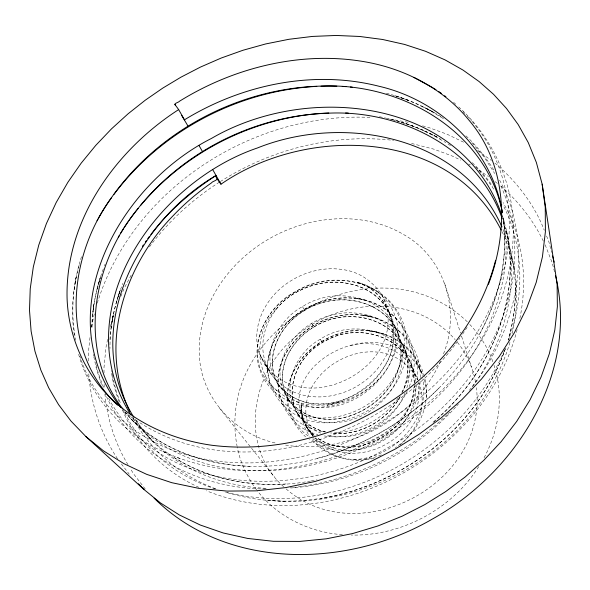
<?xml version="1.0" encoding="UTF-8"?>
<svg xmlns="http://www.w3.org/2000/svg" width="590" height="590" viewBox="0 0 590 590"><rect width="100%" height="100%" fill="white"/><g stroke="black" fill="none" stroke-linecap="round" stroke-linejoin="round"><path stroke-width="0.44" stroke-dasharray="2.95 2.21" d="M88.537 360.969L88.552 350.888L89.99 337.532M92.033 327.258C92.224 310.465 95.13 293.791 100.226 277.794L103.294 268.922M420.124 381.236C418.531 432.441 352.429 470.304 309.359 439.646M420.242 377.622C421.998 324.109 356.603 299.248 315.362 324.537C303.599 331.019 293.4 340.504 286.593 352.119C266.887 381.546 282.426 426.563 317.899 434.476M398.324 445.575C418.893 430.906 431.991 403.479 424.033 378.522M91.775 327.435L92.261 316.933L93.906 303.806L92.593 315.827M426.297 397.085C427.145 383.175 423.723 368.802 415.471 357.452M414.327 384.569C413.907 429.992 355.918 464.507 317.361 438.016C355.445 464.065 412.307 430.98 414.239 386.369M417.469 379.591C419.593 359.015 409.814 337.768 392.601 326.218C365.372 307.368 326.248 312.508 301.896 333.881C283.266 349.324 272.278 376.45 281.445 399.887C288.237 418.074 306.571 430.051 325.496 431.998M109.924 339.626C110.898 322.796 114.6 306.217 120.205 290.346C113.612 308.99 109.858 328.711 109.961 348.513M81.494 256.724C73.234 282.227 70.512 309.691 74.982 336.197M409.15 386.656C426.806 346.551 395.735 300.111 352.938 298.156C336.757 296.696 320.245 300.45 306.07 308.327C292.33 315.96 280.626 327.575 273.856 341.839C251.318 385.801 292.057 431.615 338.822 421.43L339.375 421.326C357.297 418.163 373.927 408.9 386.31 395.602L386.634 395.271C408.936 372.29 414.748 333.188 394.526 307.073C383.352 291.703 365.085 282.728 346.433 280.715C329.876 278.915 312.892 282.477 298.186 290.221C283.908 297.758 271.592 309.367 264.18 323.799C256.775 338.247 254.408 355.711 260.374 371.088C269.896 397.859 300.922 411.164 327.811 406.34L328.431 406.259C363.853 400.831 399.253 369.62 397.925 331.61C397.704 308.408 379.967 287.632 357.606 282.404C392.527 293.798 403.921 340.098 383.013 368.78C362.57 403.191 306.217 419.033 278.546 384.827C258.568 358.211 276.268 320.237 303.164 306.232C334.633 285.892 385.44 295.457 398.206 333.557C415.729 374.643 377.556 421.467 335.238 422.462C303.592 426.105 273.118 394.917 281.371 363.16C289.602 328.188 329.279 306.608 363.521 314.345C397.8 319.647 417.845 360.055 402.948 390.809M93.286 309.293L95.44 296.254L100.226 277.794L96.893 289.764M111.252 327.48L113.044 315.643L112.196 321.085M74.111 289.86L75.992 277.625C72.29 296.888 71.235 316.852 74.591 336.248M519.856 318.416C527.925 279.431 523.146 237.224 503.064 202.51M416.894 384.304C410.19 429.741 354.074 461.668 312.766 438.872M75.07 283.185L79.51 263.295M107.601 339.375L105.994 347.252L104.002 367.349L104.039 372.747M91.516 326.845L94.363 313.482M269.881 352.702C258.472 388.5 292.493 421.975 327.929 417.698C368.138 415.839 405.677 380.152 404.187 338.918C402.764 285.855 336.949 265.463 296.276 291.261C259.829 308.74 240.174 364.325 277.573 391.17M509.952 342.362C479.84 444.226 369.583 512.172 265.102 499.951M512.157 333.468C520.8 298.437 516.501 260.684 502.282 227.666M517.135 329.604C484.589 457.442 330.135 541.06 206.448 490.769M268.642 357.422C278.465 304.964 351.264 278.627 391.472 314.227C413.878 333.136 416.747 368.072 401.746 392.38M406.834 387.859C411.068 374.193 409.858 359.037 403.523 346.205C409.88 360.91 408.833 378.153 402.174 392.571L402.69 391.391M98.589 283.303L100.521 276.88M110.101 327.133L114.386 313.327M97.284 303.171C132.551 188.535 253.774 110.824 372.113 117.528M116.473 302.043L120.205 290.346M443.496 353.794C460.716 311.491 444.985 258.11 404.659 235.144C363.27 210.195 309.204 215.306 268.538 239.171C227.983 262.439 196.846 306.889 199.346 354.915C200.784 397.911 235.41 434.786 276.835 443.311M118.376 295.767L120.242 290.31M505.416 348.557C467.214 458.349 336.72 526.826 225.056 492.016M505.35 348.712C477.583 427.757 402.247 485.563 320.296 498.484M508.403 340.275C524.517 296.844 524.34 246.458 502.938 204.826M104.504 265.758L105.101 264.173M120.508 289.535L122.868 283.355M405.101 392.874C393.353 423.31 357.636 443.444 325.687 434.697M120.839 296.364L124.357 287.964L131.201 275.065M440.472 361.272C414.608 419.601 346.714 455.871 283.856 444.779M504.214 351.013C459.595 454.595 336.3 520.188 225.859 492.09M407.314 390.632C403.118 400.212 396.495 408.546 388.95 415.707L388.714 415.906M484.088 457.693C499.221 429.786 504.148 395.639 494.007 365.225M124.291 411.754C184.279 479.368 290.781 478.615 366.582 439.919C448.459 400.492 515.085 312.766 503.292 218.75M479.965 333.365C499.037 298.429 508.823 257.594 503.13 217.88M400.145 396.605C386.981 421.024 358.337 436.858 330.584 432.957M400.072 396.716C386.944 420.899 358.587 436.755 331.019 432.942M467.118 327.362L460.878 336.787M478.733 466.624C451.77 509.222 401.694 536.096 351.293 535.071M276.12 309.153L276.157 309.101C304.75 273.332 372.438 270.766 391.524 317.671L388.95 311.55C417.189 373.441 320.215 438.872 277.226 382.962C318.121 446.07 422.949 376.295 389.252 312.7C372.969 281.083 329.441 274.498 299.971 290.494C270.353 303.806 251.908 342.414 269.932 371.929M472.339 386.605C507.533 339.25 522.298 275.368 502.938 218.551M398.206 397.962C383.515 419.114 358.241 432.89 332.347 432.477M455.716 343.896L459.846 338.21M469.338 390.337C516.383 333.026 536.465 246.745 499.162 179.323M149.454 246.878C168.526 221.162 192.642 199.324 219.546 182.052M454.625 345.29C383.286 439.447 233.669 490.57 131.113 416.857M275.965 309.33C255.101 331.381 253.022 370.557 277.322 390.949M456.704 405.957L458.364 404.076M455.569 407.189C413.339 453.437 353.329 483.549 290.715 487.996M379.075 378.728C354.199 405.662 307.471 415.758 277.625 391.214M447.065 414.645C404.865 455.325 348.933 482.163 290.45 487.753M447.699 414.018L450.244 411.496M438.916 388.102C405.367 421.747 362.828 446.394 316.845 458.452M437.072 418.885C488.992 372.725 522.482 299.654 506.109 229.975C522.873 301.741 487.06 376.685 432.588 422.86L435.811 420.036M399.998 444.941C418.62 430.162 428.318 402.823 417.875 380.535M388.95 415.707C380.056 423.701 369.547 429.83 358.145 433.466L357.813 433.562C346.33 436.925 334.014 438.06 322.243 435.531M395.366 447.626L396.561 446.829M415.581 381.228C412.948 340.29 361.567 320.687 328.121 339.597C289.048 355.379 275.353 415.36 320.776 433.06M313.71 327.052C288.503 340.777 272.344 375.985 289.719 401.753C264.556 361.205 309.123 315.252 350.585 316.609C372.585 316.078 395.315 328.143 404.497 348.609C389.275 315.082 342.938 308.12 313.71 327.052L311.66 323.327M279.631 386.575C262.203 360.401 278.745 325.179 303.99 310.945C334.198 290.863 383.153 297.965 398.206 333.557C385.926 303.975 348.034 292.979 319.374 303.754C286.393 313.12 258.899 354.251 279.446 386.303M320.37 339.198C294.078 353.255 279.173 391.023 299.292 416.149C282.463 391.082 297.36 357.038 321.69 343.122C351.758 322.642 401.171 332.554 413.059 369.281C402.808 330.629 351.824 317.929 320.37 339.198L322.317 342.738M220.321 181.587C271.319 149.056 333.357 133.31 393.648 140.398M381.302 454.905C357.96 464.618 327.87 459.315 311.719 439.093M313.098 435.671C255.654 367.054 389.562 301.232 422.588 374.687L416.039 361.626L421.068 371.479M342.871 401.325L326.971 405.345L338.844 402.491M350.357 345.755C376.332 338.026 409.63 351.257 416.997 379.149M374.06 458.231C352.473 464.153 326.661 457.361 313.917 438.156M311.328 480.902L317.036 479.81M310.51 481.057C245.912 493.166 170.613 474.05 132.367 417.196M353.882 459.551C393.987 458.467 430.553 419.261 422.964 378.625M286.12 483.94C246.723 486.455 205.844 478.291 172.531 456.476M265.544 488.985C200.578 488.815 131.179 455.62 105.094 393.287M266.193 488.291C221.766 486.544 177.066 468.954 147.087 435.405M249.909 466.314C206.22 465.163 161.564 449.941 130.442 418.391C205.121 498.026 337.067 478.527 415.692 415.692C475.068 370.314 517.201 293.938 503.499 217.902M271.806 500.563L285.803 501.367M342.399 534.68C309.625 532.372 277.44 516.833 257.188 490.629M390.012 119.114L410.212 122.646M411.54 143.444L434.019 149.211L452.773 156.239L460.731 160.156M357.842 298.806L357.061 298.643L366.014 300.472M379.525 116.724L385.469 117.941M386.31 118.14C405.293 122.499 423.812 129.306 440.649 139.152M378.625 332.613C321.683 315.458 253.567 387.173 305.613 436.829M325.429 431.887C314.094 429.358 303.614 422.595 297.131 412.897C303.555 422.506 313.865 429.107 325.002 431.858M386.369 93.257C406.599 98.574 426.12 106.849 443.606 118.376M308.12 435.907C292.36 425.058 284.778 404.482 288.79 385.904C297.094 344.597 346.352 320.178 385.123 334.442L376.708 332.148C392.726 335.4 407.248 344.98 416.348 358.587M422.558 125.847L427.846 127.219L447.058 134.225L464.986 142.854M392.188 119.549L412.771 125.965L398.825 121.385M380.513 333.129C400.595 338.594 417.632 354.996 422.3 375.491M374.93 317.685L379.643 319.138M177.354 457.523C287.16 497.842 416.002 441.836 477.856 346.3C504.789 304.248 518.846 252.704 511.206 202.879C505.07 166.269 486.153 131.939 458.732 106.967M215.475 488.963C176.617 476.491 141.939 449.02 124.291 411.813M394.85 95.654L409.099 100.58L395.809 95.949M405.374 123.435L418.177 128.2L437.559 137.293L424.409 130.914M401.525 97.844L414.534 102.903L434.24 112.528L420.862 105.765M357.606 282.404C389.171 291.364 401.864 331.816 384.422 358.639C367.113 389.599 325.628 406.149 292.522 391.553C274.151 382.954 261.348 364.082 257.284 344.553C254.312 323.807 264.305 303.031 279.542 289.329C296.645 273.893 320.687 265.876 343.579 269.711C365.409 272.772 383.065 289.897 388.722 310.967M215.667 488.822C180.909 475.931 150.244 450.93 132.979 417.868M411.827 125.707L425.412 131.186M78.625 354.325C91.067 398.434 124.372 435.634 166.719 453.127M163.054 451.623L180.865 458.961M198.97 487.362C165.156 472.155 136.71 444.425 122.484 409.991M468.689 164.064L470.282 164.846M430.516 133.849L445.893 142.596M427.057 108.855L444.049 118.974M477.539 150.524L491.367 160.465M478.704 170.097L488.535 176.543M448.024 143.938L451.483 146.313M494.914 163.157L496.33 164.234C517.047 182.185 534.311 204.612 544.297 230.262M495.062 181.595L497.967 183.837M128.391 414.741L130.434 416.334M127.728 414.195L123.789 410.898M315.37 437.869C353.476 470.702 418.575 433.274 415.788 384.761M465.93 135.855C477.317 146.32 486.809 158.651 494.936 171.779M467.317 321.816C378.869 236.76 214.303 325.06 237.01 445.848M314.205 435.531L310.193 431.674L306.328 426.732L313.585 435.022M283.65 486.728C238.279 446.505 250.957 372.084 295.634 336.698C339.103 297.699 415.183 293.282 455.133 339.619M286.106 488.911C358.941 552.395 488.063 483.512 476.403 387.733M453.562 102.262L456.151 104.614M315.119 438.149C353.358 476.403 428.495 436.231 417.956 383.153M500.866 186.086C518.551 201.559 533.367 220.328 543.53 241.561M472.273 162.648L479.876 170.222L488.564 180.466L492.716 186.329M149.794 438.119L144.181 431.696L135.258 419.453L144.181 431.696L154.3 442.743M463.15 111.753L464.957 113.634M475.717 166.771L487.244 179.98L494.995 190.917M472.007 142.655L484.066 157.006L494.737 173.571M469.743 324.441C479.972 335.024 487.982 347.842 492.834 361.744M133.384 421.393L125.331 412.204M312.833 435.7C305.303 427.271 301.239 415.994 301.166 404.725C300.31 415.825 303.29 427.197 309.669 436.342M467.376 116.134L471.41 120.692M122.705 409.888L123.753 411.142M471.985 121.341C508.012 162.892 517.445 222.902 502.341 275.006C484.375 339.412 436.991 392.903 379.695 425.914C323.158 458.371 254.047 472.671 190.216 455.819C140.258 443.171 95.211 406.333 79.864 356.176M219.347 407.941L274.416 476.831M410.758 351.411L411.614 352.518M145.265 489.029L133.65 473.969L130.338 468.549M121.4 463.947L129.262 474.176M457.449 342.34C466.948 354.243 473.394 368.617 475.754 383.677M264.94 364.48C306.225 422.307 412.093 363.669 383.205 298.002M256.628 489.966C247.136 477.177 240.152 462.413 237.173 446.733M307.08 427.595L312.457 435.892M127.978 464.677C115.006 443.385 107.225 418.944 104.946 394.135M117.58 458.806C100.521 433.355 90.624 403.39 88.714 372.843M272.204 375.314L260.116 355.246L267.926 368.308M313.511 437.478C276.592 373.927 382.991 315.392 417.55 379.761L414.15 371.678M302.493 306.623L304.647 310.546M108.648 398.361C161.896 497.341 300.531 499.546 387.755 447.758C477.657 399.577 546.001 284.69 500.209 184.36M502.038 231.73L504.516 236.597L510.416 252.55L514.51 269.726M103.434 387.328L98.442 373.64L95.587 362.688M101.48 384.429L96.369 368.772L93.869 356.898M546.569 236.007L548.848 241.753L551.635 252.402M545.153 244.821L552.115 262.55L554.615 272.145M120.213 402.646L116.046 390.624L113.369 380.078M279.417 396.148L279.911 397.579M281.762 402.955L282.263 404.416M119.003 401.429L115.714 391.937L112.624 379.554L111.178 370.55M503.078 221.198L507.887 238.19M444.506 282.994L460.547 333.033M461.668 336.543L471.521 367.268M511.803 256.576C517.858 284.107 516.117 313.054 508.16 340.017C513.492 321.697 516.066 302.552 515.291 283.473M75.291 337.812L75.763 340.238M111.989 372.954L112.476 375.631M112.638 376.523L112.963 378.308M93.486 354.325L93.692 356.05M414.35 382.777L413.627 373.942L410.891 363.831L413.627 373.942L414.32 382.777M104.12 384.444L104.142 387.143M400.912 350.622C403.051 404.932 323.032 445.819 287.441 398.331C328.866 452.759 421.983 391.31 397.122 330.997L400.072 341.448L400.912 350.622M301.166 404.725C300.959 413.56 303.437 422.477 308.378 429.822C303.533 422.418 301.003 413.575 301.166 404.725M369.598 330.938L368.92 330.857L377.497 332.251L369.598 330.938M363.875 315.259L363.145 315.141L371.906 316.756L363.875 315.259"/><path stroke-width="0.89" d="M175.378 105.345C173.386 103.095 178.718 102.63 179.662 101.126C187.915 96.03 196.418 91.325 205.136 87.055C215.343 82.069 225.83 77.666 236.553 73.898C276.083 60.04 319.02 54.59 360.579 61.095C402.277 67.4 442.721 87.571 469.441 120.751C506.869 165.06 508.846 228.323 489.678 280.906M495.593 260.323C464.485 380.823 332.922 460.495 211.736 445.251C171.329 439.543 131.843 421.902 104.165 391.347C81.553 366.147 68.58 333.062 67.112 299.307C64.642 221.235 115.05 150.561 178.652 109.593L174.736 104.231M488.432 284.328L489.368 281.762M97.07 220.771L97.91 219.215M98.331 218.44L101.465 213.079M118.273 237.276L119.143 235.786M101.915 212.311C150.03 132.153 243.655 82.696 336.838 86.192M120.456 233.544L123.686 228.396M111.628 197.525C67.105 257.697 59.524 350.984 117.558 405.16M124.151 227.659L128.045 221.869M150.848 234.54C168.556 210.895 191.411 191.462 216.029 175.481C136.563 221.936 80.306 331.772 133.878 417.351M142.433 246.332L143.385 244.924M129.07 220.446C173.718 156.726 249.179 115.994 326.889 113.258C399.106 109.239 477.45 147.5 502.274 218.824M145.288 242.106L146.291 240.727M147.788 238.648L149.285 236.575M113.9 194.471C161.247 130.995 237.822 90.617 316.793 86.369M138.185 208.41C92.335 262.897 76.884 349.9 122.868 409.003M140.863 205.121C187.148 150.221 257.026 115.861 328.8 112.992M215.689 176.034C215.785 176.462 216.198 177.192 216.508 177.789C218.772 180.488 212.275 181.027 211.331 182.989C197.62 192.517 184.84 203.388 173.335 215.498C124.881 264.866 98.759 343.262 128.591 408.9M501.957 226.914C461.351 135.56 343.292 113.523 257.373 147.987C154.263 183.077 65.645 311.491 130.825 414.858M502.429 216.95C462.877 98.648 308.334 81.907 211.434 138.444C118.243 185.422 47.325 314.197 120.64 407.366M217.194 179.028L220.977 184.198C306.232 125.176 449.742 127.978 501.212 230.107M320.997 86.199C400.485 82.01 486.374 130.847 502.474 212.784M345.615 112.97L348.262 113.081M342.266 86.428L345.88 86.627M350.364 87.018L352.164 87.173M413.863 77.393L433.237 87.976M433.93 88.397L435.966 89.739M438.687 91.516L441.342 93.39M444.624 95.764L445.915 96.738M85.963 436.622L103.626 450.952L123.922 463.659L146.711 474.36L171.742 482.686L198.646 488.328L226.966 491.087L256.163 490.843L285.663 487.613L314.883 481.521L343.277 472.804L370.365 461.756L395.757 448.769L419.166 434.225L441.165 417.919L462.147 399.415L481.654 378.876L499.214 356.537L514.384 332.745L526.804 307.892L536.199 282.448L542.417 256.893L545.403 231.708L545.263 207.341L542.158 184.169L536.384 162.508L528.264 142.581L518.168 124.542L506.463 108.442L493.528 94.282L479.154 81.59L462.951 70.048L445.022 59.878L425.508 51.286L404.615 44.442L382.578 39.478L359.686 36.469L336.226 35.459L312.53 36.418L288.901 39.294L265.633 43.955L242.992 50.261L221.213 58.034L200.489 67.068L180.968 77.165L162.744 88.117L145.288 100.182L128.141 113.752L111.547 128.819L95.787 145.347L81.118 163.238L67.828 182.362L56.183 202.532L46.426 223.529L38.756 245.093L33.32 266.938L30.23 288.761L29.5 310.266L31.108 331.167L34.95 351.205L40.88 370.151L48.705 387.829L58.594 404.688L70.97 421.068L85.963 436.622L143.96 489.486L160.458 502.938L179.279 514.908L200.276 525.019L223.197 532.962L247.712 538.449L273.391 541.303L299.757 541.421L326.307 538.817L352.525 533.589L377.932 525.963L402.122 516.198L424.763 504.634L445.598 491.632L465.156 476.986L483.793 460.303L501.109 441.718L516.67 421.43L530.108 399.732L541.096 376.981L549.379 353.587L554.821 329.987L557.373 306.616L557.108 283.886L542.158 184.169M154.101 498.13C226.803 570.523 347.385 568.399 432.271 519.104C516.265 472.664 579.041 373.182 555.522 275.633M138.429 483.785L143.96 489.486M181.668 115.441L188.055 126.164M178.652 109.593L184.471 119.814C241.797 84.658 313.143 69.517 378.964 86.251C439.395 100.153 492.06 149.513 502.186 211.781M199.088 145.612L202.466 151.571M212.85 169.868L220.977 184.198M128.93 409.696L129.719 411.341M552.565 255.957L554.187 262.167"/></g></svg>
